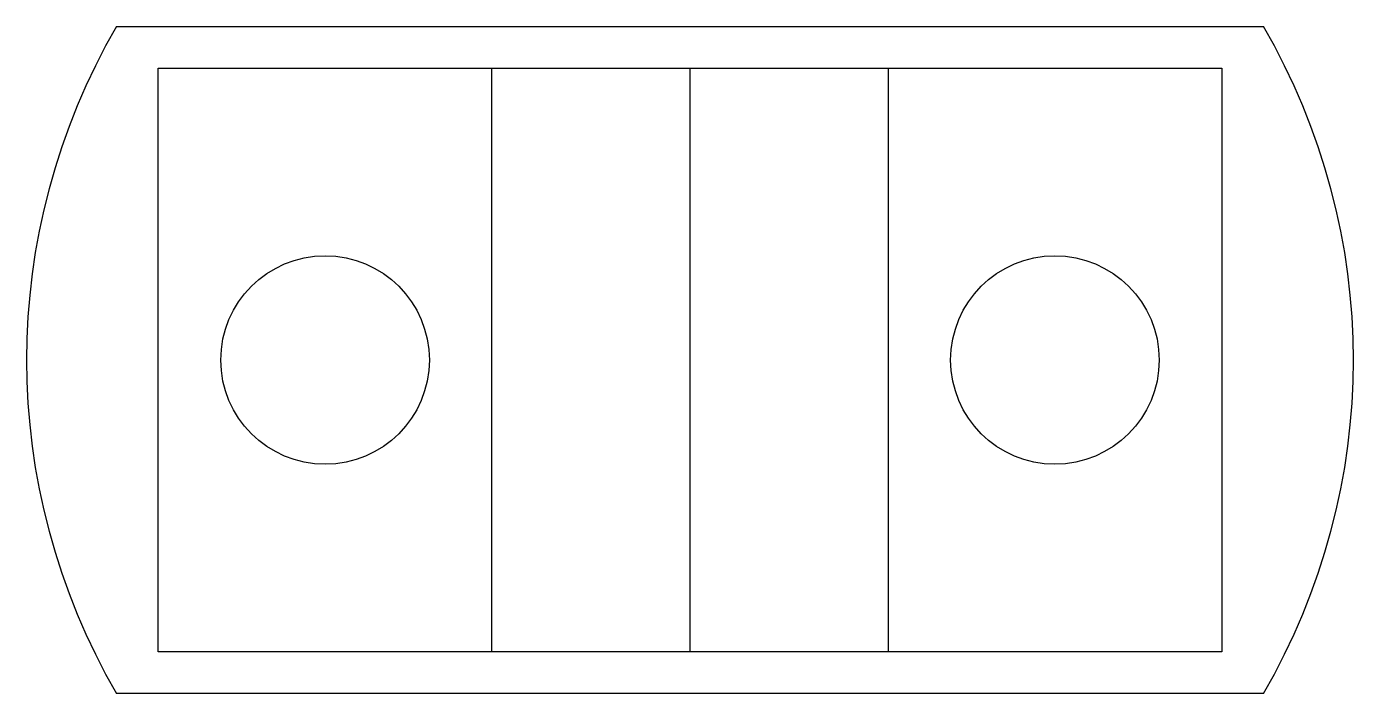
# Model space of a CAD drawing. Extents: x -1.43 to 4.93, y -1.6 to 1.6.
import ezdxf

# ---------------------------------------------------------------- set-up
doc = ezdxf.new("R2010")
doc.units = 0
doc.layers.add('粗实线层', color=7, linetype='CONTINUOUS')
doc.layers.add('细实线层', color=7, linetype='CONTINUOUS')

msp = doc.modelspace()

# ---------------------------------------------------------------- linework, layer by layer
at = {"layer": '粗实线层'}
for p, q in [((-1, 1.6), (4.5, 1.6)), ((4.5, -1.6), (-1, -1.6))]:
    msp.add_line(p, q, dxfattribs=at)
for start, end in [(149.80838, 210.19162), (329.80838, 30.19162)]:
    msp.add_arc((1.75, 0), 3.1816, start, end, dxfattribs=at)
at = {"layer": '细实线层'}
for p, q in [((-0.8, 1.4), (4.3, 1.4)), ((-0.8, -1.4), (-0.8, 1.4)), ((0.8, -1.4), (0.8, 1.4)), ((1.75, 1.4), (1.75, -1.4)), ((2.7, 1.4), (2.7, -1.4)), ((4.3, 1.4), (4.3, -1.4)), ((4.3, -1.4), (-0.8, -1.4))]:
    msp.add_line(p, q, dxfattribs=at)
for centre in [(0, 0), (3.5, 0)]:
    msp.add_circle(centre, 0.5, dxfattribs=at)

doc.saveas('drawing.dxf')
